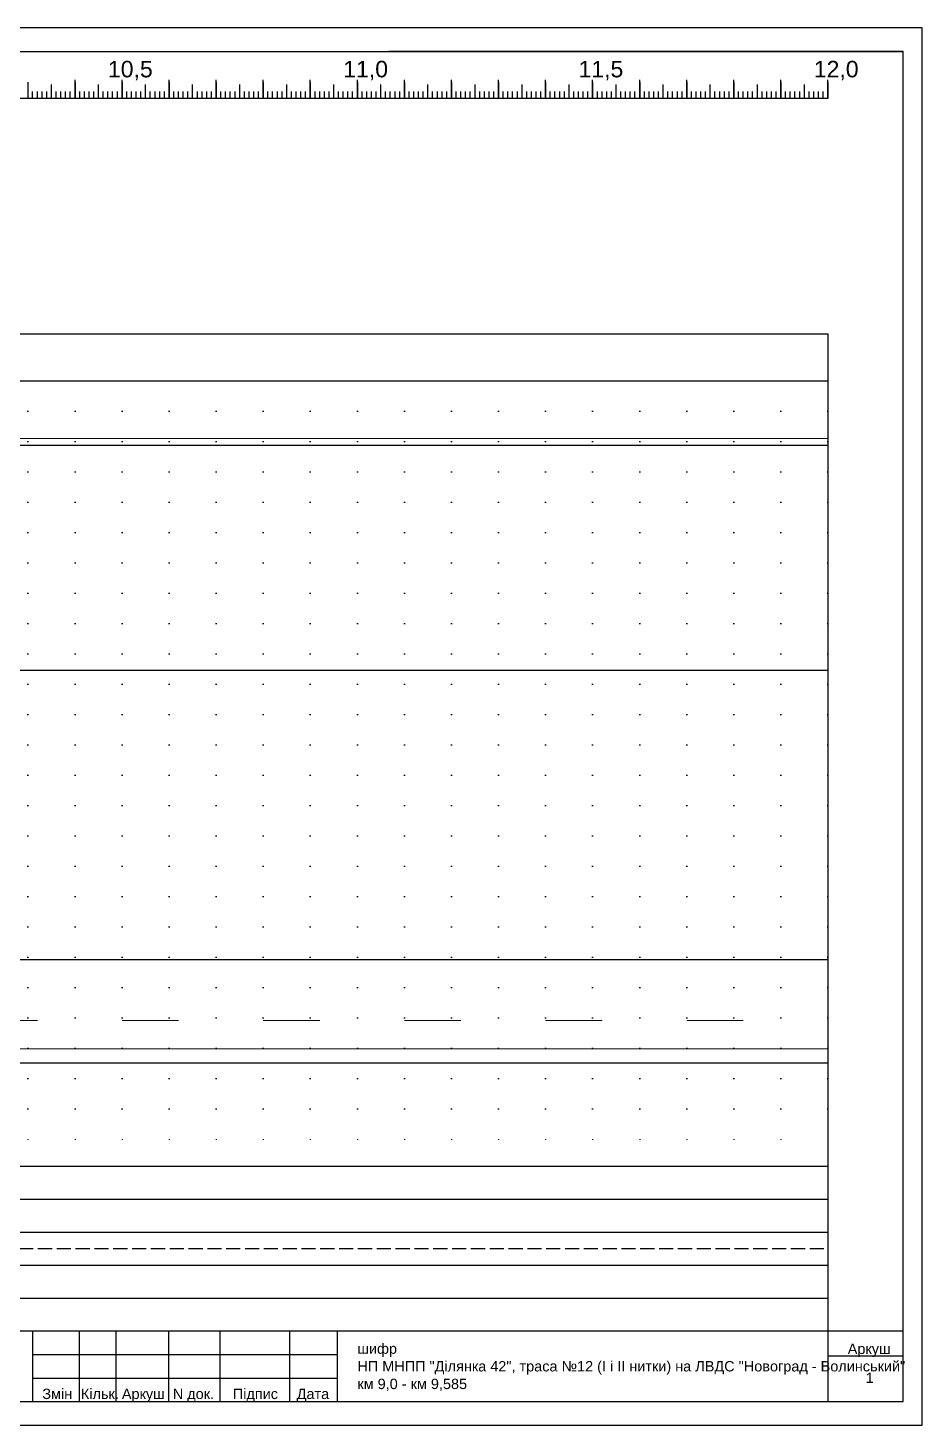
# Model space of a CAD drawing. Header units: millimetres. Extents: x -243 to 1784, y 0 to 1137.
# Drawn here: x 230 to 420, y 0 to 297 of the extents above; entities that cross this region are included whole.
import ezdxf

# ---------------------------------------------------------------- set-up
doc = ezdxf.new("R2010")
doc.units = ezdxf.units.MM
for name, pattern in [('ACAD_ISO03W100', [30, 12, -18]), ('DOT', [6.35, 0, -6.35]), ('HID-3', [4, 3, -1])]:
    doc.linetypes.add(name, pattern=pattern)
for name, color, linetype, lineweight in [('График_Rгр_20Ом.', 1, 'Continuous', 0), ('График_Rгр_50Ом.', 76, 'ACAD_ISO03W100', 0), ('График_U_085', 253, 'Continuous', 0)]:
    doc.layers.add(name, color=color, linetype=linetype, lineweight=lineweight)
doc.layers.add('Макет', color=7, linetype='Continuous')
doc.layers.add('Текст', color=7, linetype='Continuous')
doc.styles.get("Standard").update_dxf_attribs({"font": 'arial.ttf'})

# ---------------------------------------------------------------- blocks, each defined once
blk = doc.blocks.new('shkalaKm')
at = {"layer": 'Макет', "lineweight": -2}
for p, q in [((0, 3.5), (0, 0)), ((10, 3.5), (10, 0))]:
    blk.add_line(p, q, dxfattribs=at)
at = {"layer": 'Макет'}
for p, q in [((5, 0), (5, 3)), ((10, 0), (10, 4)), ((1, 0), (1, 1.5)), ((2, 0), (2, 1.5)), ((3, 0), (3, 1.5)), ((4, 0), (4, 1.5)), ((6, 0), (6, 1.5)), ((7, 0), (7, 1.5)), ((8, 0), (8, 1.5)), ((9, 0), (9, 1.5))]:
    blk.add_line(p, q, dxfattribs=at)
blk = doc.blocks.new('dots')
at = {"layer": 'Макет', "linetype": 'DOT', "lineweight": -2}
blk.add_line((0, 0), (0, -167), dxfattribs=at)

msp = doc.modelspace()

# ---------------------------------------------------------------- linework, layer by layer
at = {"layer": 'Defpoints'}
msp.add_lwpolyline([(0, 0), (420, 0), (420, 297), (0, 297)], close=True, dxfattribs=at)
at = {"layer": 'График_Rгр_20Ом.'}
msp.add_lwpolyline([(100, 80), (400, 80)], dxfattribs=at)
at = {"layer": 'График_Rгр_50Ом.'}
msp.add_lwpolyline([(100, 86), (400, 86)], dxfattribs=at)
at = {"layer": 'График_U_085'}
msp.add_lwpolyline([(100, 209.7), (400, 209.7)], dxfattribs=at)
at = {"layer": 'Макет', "lineweight": -2}
for p, q in [((30.96, 291.97), (415.96, 291.97)), ((415.96, 291.97), (306.7, 291.97)), ((415.96, 5), (415.96, 291.97)), ((30.96, 232), (400, 232)), ((400, 232), (400, 20)), ((30.96, 222), (400, 222)), ((30.96, 160.5), (400, 160.5)), ((30.96, 99), (400, 99)), ((30.96, 77), (400, 77)), ((30.96, 55), (400, 55)), ((30.96, 48), (400, 48)), ((30.96, 41), (400, 41)), ((30.96, 34), (400, 34)), ((30.96, 27), (400, 27)), ((30.96, 20), (415.96, 20)), ((20, 5), (415.96, 5))]:
    msp.add_line(p, q, dxfattribs=at)
at = {"layer": 'Макет'}
msp.add_line((400, 282), (30.96, 282), dxfattribs=at)
at = {"layer": 'Макет', "linetype": 'DOT', "lineweight": -2}
msp.add_line((400, 222), (400, 55), dxfattribs=at)
at = {"layer": 'Макет', "linetype": 'HID-3', "lineweight": -2}
msp.add_line((92.13, 37.5), (400, 37.5), dxfattribs=at)
at = {"layer": 'Макет', "color": 7}
for points in [[(230.96, 20), (230.96, 5)], [(230.96, 20), (295.78, 20)], [(240.89, 20), (240.89, 5)], [(248.78, 5), (248.78, 20)], [(259.86, 20), (259.86, 5)], [(270.78, 20), (270.78, 5)], [(285.68, 5), (285.68, 20)], [(295.78, 5), (295.78, 20)], [(230.96, 15), (295.78, 15)], [(230.96, 10), (295.78, 10)]]:
    msp.add_lwpolyline(points, dxfattribs=at)
at = {"layer": 'Макет'}
for points in [[(400, 20), (400, 5)], [(400, 14.73), (415.96, 14.73)]]:
    msp.add_lwpolyline(points, dxfattribs=at)
at = {"layer": 'Текст'}
msp.add_lwpolyline([(100, 208.3), (400, 208.3)], dxfattribs=at)

# ---------------------------------------------------------------- block references
for name, p in [('shkalaKm', (230, 282)), ('shkalaKm', (240, 282)), ('shkalaKm', (250, 282)), ('shkalaKm', (260, 282)), ('shkalaKm', (270, 282)), ('shkalaKm', (280, 282)), ('shkalaKm', (290, 282)), ('shkalaKm', (300, 282)), ('shkalaKm', (310, 282)), ('shkalaKm', (320, 282)), ('shkalaKm', (330, 282)), ('shkalaKm', (340, 282)), ('shkalaKm', (350, 282)), ('shkalaKm', (360, 282)), ('shkalaKm', (370, 282)), ('shkalaKm', (380, 282)), ('shkalaKm', (390, 282)), ('dots', (230, 222)), ('dots', (240, 222)), ('dots', (250, 222)), ('dots', (260, 222)), ('dots', (270, 222)), ('dots', (280, 222)), ('dots', (290, 222)), ('dots', (300, 222)), ('dots', (310, 222)), ('dots', (320, 222)), ('dots', (330, 222)), ('dots', (340, 222)), ('dots', (350, 222)), ('dots', (360, 222)), ('dots', (370, 222)), ('dots', (380, 222)), ('dots', (390, 222))]:
    msp.add_blockref(name, p, dxfattribs=at)

# ---------------------------------------------------------------- texts
for s, height, p in [('10,5', 3.5, (247, 286.5)), ('11,0', 3.5, (297, 286.5)), ('11,5', 3.5, (347, 286.5)), ('12,0', 3.5, (397, 286.5)), ('шифр', 2.2, (300, 15.15)), ('НП МНПП "Ділянка 42", траса №12 (І і ІІ нитки) на ЛВДС "Новоград - Волинський"', 2.2, (300, 11.4)), ('км 9,0 - км 9,585', 2.2, (300, 7.65))]:
    msp.add_text(s, height=height, dxfattribs=at).set_placement(p)
at = {"layer": 'Текст', "char_height": 2.2, "attachment_point": 1}
for s, insert, width in [('Аркуш', (404.21, 17.3), 5.5314), ('1', (408.03, 11.15), 1.708), ('Змiн', (233.05, 7.73), 5.5314), ('Кiльк.', (241.25, 7.73), 5.5314), ('Аркуш', (249.96, 7.73), 5.5314), ('N док.', (260.78, 7.73), 10.4342), ('Пiдпис', (273.54, 7.73), 5.5314), ('Дата', (287.11, 7.73), 5.5314)]:
    msp.add_mtext(s, dxfattribs=dict(at, insert=insert, width=width))

doc.saveas('drawing.dxf')
